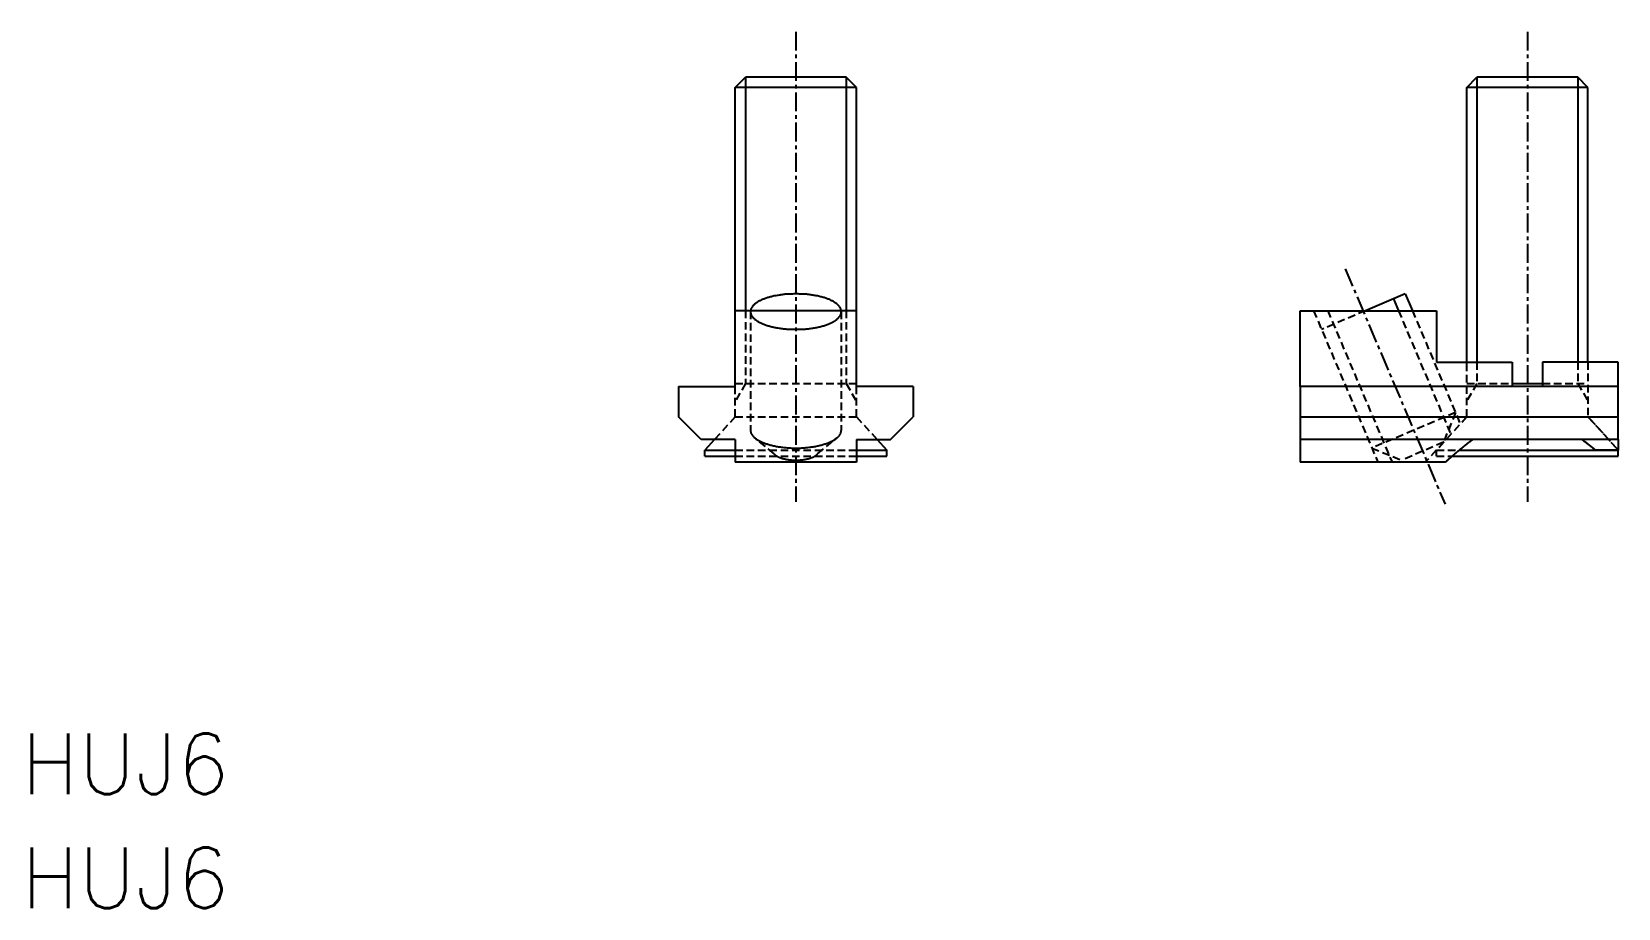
# Model space of a CAD drawing. Extents: x -702 to -597, y 260 to 317.
import ezdxf

# ---------------------------------------------------------------- set-up
doc = ezdxf.new("R2010")
doc.units = 0
doc.linetypes.add('CENTER', pattern=[2, 1.25, -0.25, 0.25, -0.25])
doc.linetypes.add('DASHED', pattern=[0.75, 0.5, -0.25])
doc.layers.get('0').update_dxf_attribs({"linetype": 'CONTINUOUS'})
doc.layers.add('CENTER', color=1, linetype='CENTER')
doc.styles.get("Standard").update_dxf_attribs({"font": 'txt.shx', "bigfont": 'bigfont.shx'})

msp = doc.modelspace()

# ---------------------------------------------------------------- linework, layer by layer
at = {"color": 7, "linetype": 'CONTINUOUS'}
for p, q in [((-655.52, 313.74), (-654.84, 314.42)), ((-648.19, 314.42), (-654.84, 314.42)), ((-647.52, 313.74), (-648.19, 314.42)), ((-607.24, 313.74), (-606.57, 314.42)), ((-599.92, 314.42), (-606.57, 314.42)), ((-599.24, 313.74), (-599.92, 314.42)), ((-655.52, 299.02), (-655.52, 313.74)), ((-647.52, 313.74), (-655.52, 313.74)), ((-647.52, 299.02), (-647.52, 313.74)), ((-607.24, 295.62), (-607.24, 313.74)), ((-599.24, 313.74), (-607.24, 313.74)), ((-599.24, 295.62), (-599.24, 313.74)), ((-611.3, 300.13), (-613.92, 299.02)), ((-611.3, 300.13), (-610.83, 299.02)), ((-655.52, 294.02), (-655.52, 299.02)), ((-647.52, 299.02), (-655.52, 299.02)), ((-647.52, 294.02), (-647.52, 299.02)), ((-659.27, 294.02), (-655.52, 294.02)), ((-659.27, 294.02), (-659.27, 292.02)), ((-643.77, 294.02), (-647.52, 294.02)), ((-643.77, 294.02), (-643.77, 292.02)), ((-657.77, 290.52), (-659.27, 292.02)), ((-645.27, 290.52), (-643.77, 292.02)), ((-655.52, 290.52), (-657.77, 290.52)), ((-656.88, 290.52), (-657.52, 289.82)), ((-655.52, 290.52), (-655.52, 289.02)), ((-647.52, 290.52), (-645.27, 290.52)), ((-647.52, 290.52), (-647.52, 289.02)), ((-646.15, 290.52), (-645.52, 289.82)), ((-597.24, 290.52), (-597.24, 289.83)), ((-657.52, 289.42), (-657.52, 289.82)), ((-657.52, 289.42), (-655.52, 289.42)), ((-647.52, 289.02), (-655.52, 289.02)), ((-647.81, 289.42), (-645.52, 289.42)), ((-647.52, 289.42), (-645.52, 289.42)), ((-645.52, 289.42), (-645.52, 289.82)), ((-608.21, 289.42), (-597.24, 289.42)), ((-599.53, 289.42), (-597.24, 289.42)), ((-597.24, 289.83), (-598.76, 289.83)), ((-597.25, 289.83), (-597.24, 289.82)), ((-597.24, 289.42), (-597.24, 289.82))]:
    msp.add_line(p, q, dxfattribs=at)
at = {"color": 3, "linetype": 'CONTINUOUS'}
for p, q in [((-654.84, 314.42), (-654.84, 299.02)), ((-648.19, 314.42), (-648.19, 299.02)), ((-606.57, 314.42), (-606.57, 295.62)), ((-599.92, 314.42), (-599.92, 295.62)), ((-612.08, 299.8), (-611.75, 299.02))]:
    msp.add_line(p, q, dxfattribs=at)
at = {"color": 3, "linetype": 'DASHED'}
for p, q in [((-654.84, 299.02), (-654.84, 294.22)), ((-654.52, 298.96), (-654.52, 291.13)), ((-648.52, 298.96), (-648.52, 291.13)), ((-648.19, 299.02), (-648.19, 294.22)), ((-617.35, 299.02), (-613.1, 289.02)), ((-613.92, 299.02), (-616.82, 297.78)), ((-616.42, 299.02), (-612.17, 289.02)), ((-611.75, 299.02), (-608.3, 290.88)), ((-610.83, 299.02), (-607.67, 291.56)), ((-607.24, 292.03), (-607.24, 295.62)), ((-606.57, 295.62), (-606.57, 294.22)), ((-599.92, 295.62), (-599.92, 294.22)), ((-599.24, 295.62), (-599.24, 292.02)), ((-655.52, 294.22), (-647.52, 294.22)), ((-654.84, 294.22), (-655.52, 293.04)), ((-655.52, 292.02), (-655.52, 294.02)), ((-648.19, 294.22), (-647.52, 293.04)), ((-647.52, 292.02), (-647.52, 294.02)), ((-607.24, 294.22), (-604.24, 294.22)), ((-606.57, 294.22), (-607.24, 293.04)), ((-602.24, 294.22), (-599.24, 294.22)), ((-599.92, 294.22), (-599.24, 293.04)), ((-607.98, 292.3), (-613.5, 289.96)), ((-607.98, 292.3), (-608.78, 290.34)), ((-655.52, 292.02), (-656.88, 290.52)), ((-655.52, 292.02), (-647.52, 292.02)), ((-647.52, 292.02), (-646.15, 290.52)), ((-607.24, 292.03), (-609.98, 289.02)), ((-607.24, 292.02), (-609.24, 289.82)), ((-607.24, 292.02), (-599.24, 292.02)), ((-597.24, 289.83), (-599.24, 292.03)), ((-599.24, 292.02), (-597.25, 289.83)), ((-652.95, 289.58), (-654.22, 290.63)), ((-650.08, 289.58), (-648.81, 290.63)), ((-608.78, 290.34), (-611.54, 289.16)), ((-655.52, 289.82), (-647.52, 289.82)), ((-655.52, 289.42), (-647.52, 289.42)), ((-613.5, 289.96), (-611.54, 289.16)), ((-609.24, 289.83), (-607.72, 289.83)), ((-609.24, 289.42), (-609.24, 289.82)), ((-609.24, 289.82), (-607.74, 289.82)), ((-609.24, 289.42), (-608.21, 289.42))]:
    msp.add_line(p, q, dxfattribs=at)
at = {"linetype": 'CONTINUOUS'}
for p, q in [((-618.24, 294.02), (-618.24, 299.02)), ((-618.24, 299.02), (-609.24, 299.02)), ((-609.24, 299.02), (-609.24, 295.62)), ((-609.24, 295.62), (-604.24, 295.62)), ((-604.24, 295.62), (-604.24, 294.02)), ((-597.24, 295.62), (-602.24, 295.62)), ((-602.24, 295.62), (-602.24, 294.02)), ((-597.24, 294.02), (-597.24, 295.62)), ((-597.24, 294.02), (-618.24, 294.02)), ((-618.24, 294.02), (-618.24, 289.02)), ((-597.24, 290.52), (-597.24, 294.02)), ((-618.24, 292.02), (-597.24, 292.02)), ((-597.24, 290.52), (-618.24, 290.52)), ((-608.67, 289.02), (-618.24, 289.02))]:
    msp.add_line(p, q, dxfattribs=at)
for p, q in [((-604.24, 294.22), (-602.24, 294.22)), ((-657.52, 289.82), (-655.52, 289.82)), ((-647.52, 289.82), (-645.52, 289.82)), ((-607.74, 289.82), (-597.24, 289.82))]:
    msp.add_line(p, q)
msp.add_polyline3d([(-648.52, 299.02, 0), (-648.52, 299.04, 0), (-648.53, 299.07, 0), (-648.54, 299.1, 0), (-648.55, 299.13, 0), (-648.56, 299.15, 0), (-648.57, 299.18, 0), (-648.59, 299.21, 0), (-648.6, 299.24, 0), (-648.62, 299.26, 0), (-648.64, 299.29, 0), (-648.66, 299.32, 0), (-648.68, 299.34, 0), (-648.71, 299.37, 0), (-648.73, 299.39, 0), (-648.76, 299.42, 0), (-648.79, 299.44, 0), (-648.82, 299.47, 0), (-648.85, 299.5, 0), (-648.88, 299.52, 0), (-648.92, 299.54, 0), (-648.96, 299.57, 0), (-648.99, 299.59, 0), (-649.03, 299.62, 0), (-649.07, 299.64, 0), (-649.12, 299.66, 0), (-649.16, 299.68, 0), (-649.2, 299.7, 0), (-649.25, 299.73, 0), (-649.3, 299.75, 0), (-649.35, 299.77, 0), (-649.4, 299.79, 0), (-649.45, 299.81, 0), (-649.5, 299.82, 0), (-649.55, 299.84, 0), (-649.61, 299.86, 0), (-649.66, 299.88, 0), (-649.72, 299.89, 0), (-649.78, 299.91, 0), (-649.84, 299.93, 0), (-649.89, 299.94, 0), (-649.96, 299.96, 0), (-650.02, 299.97, 0), (-650.08, 299.99, 0), (-650.14, 300, 0), (-650.21, 300.01, 0), (-650.27, 300.02, 0), (-650.34, 300.03, 0), (-650.4, 300.04, 0), (-650.47, 300.05, 0), (-650.53, 300.06, 0), (-650.6, 300.07, 0), (-650.67, 300.08, 0), (-650.74, 300.09, 0), (-650.81, 300.1, 0), (-650.88, 300.1, 0), (-650.95, 300.11, 0), (-651.02, 300.11, 0), (-651.09, 300.12, 0), (-651.16, 300.12, 0), (-651.23, 300.12, 0), (-651.3, 300.12, 0), (-651.37, 300.13, 0), (-651.44, 300.13, 0), (-651.51, 300.13, 0), (-651.59, 300.13, 0), (-651.66, 300.13, 0), (-651.73, 300.12, 0), (-651.8, 300.12, 0), (-651.87, 300.12, 0), (-651.94, 300.12, 0), (-652.01, 300.11, 0), (-652.08, 300.11, 0), (-652.15, 300.1, 0), (-652.22, 300.1, 0), (-652.29, 300.09, 0), (-652.36, 300.08, 0), (-652.43, 300.07, 0), (-652.5, 300.06, 0), (-652.56, 300.05, 0), (-652.63, 300.04, 0), (-652.7, 300.03, 0), (-652.76, 300.02, 0), (-652.83, 300.01, 0), (-652.89, 300, 0), (-652.95, 299.99, 0), (-653.01, 299.97, 0), (-653.08, 299.96, 0), (-653.13, 299.94, 0), (-653.2, 299.93, 0), (-653.25, 299.91, 0), (-653.31, 299.89, 0), (-653.37, 299.88, 0), (-653.42, 299.86, 0), (-653.48, 299.84, 0), (-653.53, 299.82, 0), (-653.58, 299.81, 0), (-653.63, 299.79, 0), (-653.68, 299.77, 0), (-653.73, 299.75, 0), (-653.78, 299.73, 0), (-653.83, 299.7, 0), (-653.87, 299.68, 0), (-653.91, 299.66, 0), (-653.96, 299.64, 0), (-654, 299.62, 0), (-654.04, 299.59, 0), (-654.08, 299.57, 0), (-654.11, 299.54, 0), (-654.15, 299.52, 0), (-654.18, 299.5, 0), (-654.21, 299.47, 0), (-654.24, 299.44, 0), (-654.27, 299.42, 0), (-654.3, 299.39, 0), (-654.33, 299.37, 0), (-654.35, 299.34, 0), (-654.37, 299.32, 0), (-654.39, 299.29, 0), (-654.41, 299.26, 0), (-654.43, 299.24, 0), (-654.45, 299.21, 0), (-654.46, 299.18, 0), (-654.47, 299.15, 0), (-654.48, 299.13, 0), (-654.49, 299.1, 0), (-654.5, 299.07, 0), (-654.51, 299.04, 0), (-654.51, 299.02, 0)])
at = {"color": 3, "linetype": 'DASHED'}
for points in [[(-654.51, 299.02, 0), (-654.51, 298.99, 0), (-654.51, 298.96, 0), (-654.51, 298.93, 0), (-654.51, 298.9, 0), (-654.51, 298.87, 0), (-654.5, 298.84, 0), (-654.49, 298.81, 0), (-654.48, 298.78, 0), (-654.47, 298.75, 0), (-654.45, 298.72, 0), (-654.44, 298.69, 0), (-654.42, 298.66, 0), (-654.4, 298.63, 0), (-654.38, 298.61, 0), (-654.35, 298.58, 0), (-654.33, 298.55, 0), (-654.3, 298.52, 0), (-654.27, 298.5, 0), (-654.24, 298.47, 0), (-654.21, 298.44, 0), (-654.17, 298.42, 0), (-654.14, 298.39, 0), (-654.1, 298.36, 0), (-654.06, 298.34, 0), (-654.02, 298.31, 0), (-653.98, 298.29, 0), (-653.93, 298.26, 0), (-653.89, 298.24, 0), (-653.84, 298.22, 0), (-653.79, 298.19, 0), (-653.74, 298.17, 0), (-653.69, 298.15, 0), (-653.64, 298.13, 0), (-653.58, 298.11, 0), (-653.52, 298.09, 0), (-653.47, 298.07, 0), (-653.41, 298.05, 0), (-653.35, 298.03, 0), (-653.29, 298.01, 0), (-653.23, 298, 0), (-653.16, 297.98, 0), (-653.1, 297.96, 0), (-653.04, 297.95, 0), (-652.97, 297.93, 0), (-652.9, 297.92, 0), (-652.84, 297.91, 0), (-652.77, 297.89, 0), (-652.7, 297.88, 0), (-652.63, 297.87, 0), (-652.56, 297.86, 0), (-652.49, 297.85, 0), (-652.41, 297.84, 0), (-652.34, 297.83, 0), (-652.27, 297.82, 0), (-652.19, 297.82, 0), (-652.12, 297.81, 0), (-652.04, 297.81, 0), (-651.97, 297.8, 0), (-651.89, 297.8, 0), (-651.82, 297.79, 0), (-651.74, 297.79, 0), (-651.67, 297.79, 0), (-651.59, 297.79, 0), (-651.51, 297.79, 0), (-651.44, 297.79, 0), (-651.36, 297.79, 0), (-651.29, 297.79, 0), (-651.21, 297.79, 0), (-651.14, 297.8, 0), (-651.06, 297.8, 0), (-650.99, 297.81, 0), (-650.91, 297.81, 0), (-650.84, 297.82, 0), (-650.76, 297.82, 0), (-650.69, 297.83, 0), (-650.62, 297.84, 0), (-650.55, 297.85, 0), (-650.47, 297.86, 0), (-650.4, 297.87, 0), (-650.33, 297.88, 0), (-650.26, 297.89, 0), (-650.2, 297.91, 0), (-650.13, 297.92, 0), (-650.06, 297.93, 0), (-649.99, 297.95, 0), (-649.93, 297.96, 0), (-649.87, 297.98, 0), (-649.8, 298, 0), (-649.74, 298.01, 0), (-649.68, 298.03, 0), (-649.62, 298.05, 0), (-649.56, 298.07, 0), (-649.5, 298.09, 0), (-649.45, 298.11, 0), (-649.39, 298.13, 0), (-649.34, 298.15, 0), (-649.29, 298.17, 0), (-649.24, 298.19, 0), (-649.19, 298.22, 0), (-649.14, 298.24, 0), (-649.1, 298.26, 0), (-649.05, 298.29, 0), (-649.01, 298.31, 0), (-648.97, 298.34, 0), (-648.93, 298.36, 0), (-648.89, 298.39, 0), (-648.86, 298.42, 0), (-648.82, 298.44, 0), (-648.79, 298.47, 0), (-648.76, 298.5, 0), (-648.73, 298.52, 0), (-648.7, 298.55, 0), (-648.68, 298.58, 0), (-648.65, 298.61, 0), (-648.63, 298.63, 0), (-648.61, 298.66, 0), (-648.59, 298.69, 0), (-648.58, 298.72, 0), (-648.56, 298.75, 0), (-648.55, 298.78, 0), (-648.54, 298.81, 0), (-648.53, 298.84, 0), (-648.52, 298.87, 0), (-648.52, 298.9, 0), (-648.52, 298.93, 0), (-648.51, 298.96, 0), (-648.52, 298.99, 0), (-648.52, 299.02, 0)], [(-654.51, 291.13, 0), (-654.51, 291.1, 0), (-654.51, 291.07, 0), (-654.51, 291.05, 0), (-654.5, 291.02, 0), (-654.49, 290.99, 0), (-654.48, 290.96, 0), (-654.47, 290.93, 0), (-654.46, 290.9, 0), (-654.44, 290.87, 0), (-654.43, 290.85, 0), (-654.41, 290.82, 0), (-654.39, 290.79, 0), (-654.36, 290.76, 0), (-654.34, 290.74, 0), (-654.31, 290.71, 0), (-654.29, 290.68, 0), (-654.26, 290.66, 0), (-654.23, 290.63, 0), (-654.2, 290.6, 0), (-654.16, 290.58, 0), (-654.13, 290.55, 0), (-654.09, 290.53, 0), (-654.05, 290.5, 0), (-654.01, 290.48, 0), (-653.97, 290.46, 0), (-653.92, 290.43, 0), (-653.88, 290.41, 0), (-653.83, 290.39, 0), (-653.79, 290.37, 0), (-653.74, 290.34, 0), (-653.69, 290.32, 0), (-653.64, 290.3, 0), (-653.58, 290.28, 0), (-653.53, 290.26, 0), (-653.48, 290.24, 0), (-653.42, 290.23, 0), (-653.36, 290.21, 0), (-653.3, 290.19, 0), (-653.24, 290.17, 0), (-653.18, 290.16, 0), (-653.12, 290.14, 0), (-653.06, 290.13, 0), (-652.99, 290.11, 0), (-652.93, 290.1, 0), (-652.86, 290.08, 0), (-652.8, 290.07, 0), (-652.73, 290.06, 0), (-652.66, 290.05, 0), (-652.6, 290.04, 0), (-652.53, 290.03, 0), (-652.46, 290.02, 0), (-652.39, 290.01, 0), (-652.32, 290, 0), (-652.24, 289.99, 0), (-652.17, 289.99, 0), (-652.1, 289.98, 0), (-652.03, 289.98, 0), (-651.96, 289.97, 0), (-651.88, 289.97, 0), (-651.81, 289.96, 0), (-651.74, 289.96, 0), (-651.66, 289.96, 0), (-651.59, 289.96, 0), (-651.51, 289.96, 0), (-651.44, 289.96, 0), (-651.37, 289.96, 0), (-651.29, 289.96, 0), (-651.22, 289.96, 0), (-651.15, 289.97, 0), (-651.08, 289.97, 0), (-651, 289.98, 0), (-650.93, 289.98, 0), (-650.86, 289.99, 0), (-650.79, 289.99, 0), (-650.72, 290, 0), (-650.64, 290.01, 0), (-650.57, 290.02, 0), (-650.5, 290.03, 0), (-650.44, 290.04, 0), (-650.37, 290.05, 0), (-650.3, 290.06, 0), (-650.23, 290.07, 0), (-650.17, 290.08, 0), (-650.1, 290.1, 0), (-650.04, 290.11, 0), (-649.97, 290.13, 0), (-649.91, 290.14, 0), (-649.85, 290.16, 0), (-649.79, 290.17, 0), (-649.73, 290.19, 0), (-649.67, 290.21, 0), (-649.61, 290.23, 0), (-649.56, 290.24, 0), (-649.5, 290.26, 0), (-649.45, 290.28, 0), (-649.39, 290.3, 0), (-649.34, 290.32, 0), (-649.29, 290.34, 0), (-649.24, 290.37, 0), (-649.2, 290.39, 0), (-649.15, 290.41, 0), (-649.11, 290.43, 0), (-649.06, 290.46, 0), (-649.02, 290.48, 0), (-648.98, 290.5, 0), (-648.94, 290.53, 0), (-648.9, 290.55, 0), (-648.87, 290.58, 0), (-648.84, 290.6, 0), (-648.8, 290.63, 0), (-648.77, 290.66, 0), (-648.74, 290.68, 0), (-648.72, 290.71, 0), (-648.69, 290.74, 0), (-648.67, 290.76, 0), (-648.64, 290.79, 0), (-648.62, 290.82, 0), (-648.61, 290.85, 0), (-648.59, 290.87, 0), (-648.57, 290.9, 0), (-648.56, 290.93, 0), (-648.55, 290.96, 0), (-648.54, 290.99, 0), (-648.53, 291.02, 0), (-648.52, 291.05, 0), (-648.52, 291.07, 0), (-648.52, 291.1, 0), (-648.51, 291.13, 0)], [(-652.95, 289.58, 0), (-652.94, 289.57, 0), (-652.93, 289.56, 0), (-652.92, 289.55, 0), (-652.91, 289.54, 0), (-652.9, 289.53, 0), (-652.89, 289.52, 0), (-652.88, 289.51, 0), (-652.87, 289.5, 0), (-652.85, 289.49, 0), (-652.84, 289.48, 0), (-652.83, 289.46, 0), (-652.81, 289.45, 0), (-652.79, 289.44, 0), (-652.78, 289.44, 0), (-652.76, 289.43, 0), (-652.74, 289.42, 0), (-652.73, 289.4, 0), (-652.71, 289.4, 0), (-652.69, 289.39, 0), (-652.67, 289.38, 0), (-652.65, 289.37, 0), (-652.63, 289.36, 0), (-652.61, 289.35, 0), (-652.59, 289.34, 0), (-652.57, 289.33, 0), (-652.55, 289.33, 0), (-652.53, 289.32, 0), (-652.51, 289.31, 0), (-652.48, 289.3, 0), (-652.46, 289.3, 0), (-652.44, 289.29, 0), (-652.41, 289.28, 0), (-652.39, 289.27, 0), (-652.36, 289.27, 0), (-652.34, 289.26, 0), (-652.31, 289.25, 0), (-652.29, 289.25, 0), (-652.26, 289.24, 0), (-652.24, 289.24, 0), (-652.21, 289.23, 0), (-652.18, 289.23, 0), (-652.15, 289.22, 0), (-652.13, 289.21, 0), (-652.1, 289.21, 0), (-652.07, 289.21, 0), (-652.04, 289.2, 0), (-652.02, 289.2, 0), (-651.99, 289.19, 0), (-651.96, 289.19, 0), (-651.93, 289.19, 0), (-651.9, 289.18, 0), (-651.87, 289.18, 0), (-651.84, 289.18, 0), (-651.81, 289.18, 0), (-651.78, 289.17, 0), (-651.75, 289.17, 0), (-651.73, 289.17, 0), (-651.7, 289.17, 0), (-651.66, 289.17, 0), (-651.63, 289.17, 0), (-651.61, 289.17, 0), (-651.58, 289.17, 0), (-651.54, 289.16, 0), (-651.51, 289.16, 0), (-651.49, 289.16, 0), (-651.46, 289.17, 0), (-651.42, 289.17, 0), (-651.39, 289.17, 0), (-651.37, 289.17, 0), (-651.34, 289.17, 0), (-651.31, 289.17, 0), (-651.28, 289.17, 0), (-651.25, 289.17, 0), (-651.22, 289.18, 0), (-651.19, 289.18, 0), (-651.16, 289.18, 0), (-651.13, 289.18, 0), (-651.1, 289.19, 0), (-651.07, 289.19, 0), (-651.04, 289.19, 0), (-651.01, 289.2, 0), (-650.99, 289.2, 0), (-650.96, 289.21, 0), (-650.93, 289.21, 0), (-650.9, 289.21, 0), (-650.88, 289.22, 0), (-650.85, 289.23, 0), (-650.82, 289.23, 0), (-650.79, 289.24, 0), (-650.77, 289.24, 0), (-650.74, 289.25, 0), (-650.72, 289.25, 0), (-650.69, 289.26, 0), (-650.67, 289.27, 0), (-650.64, 289.27, 0), (-650.62, 289.28, 0), (-650.6, 289.29, 0), (-650.57, 289.3, 0), (-650.55, 289.3, 0), (-650.52, 289.31, 0), (-650.5, 289.32, 0), (-650.48, 289.33, 0), (-650.46, 289.33, 0), (-650.44, 289.34, 0), (-650.42, 289.35, 0), (-650.4, 289.36, 0), (-650.38, 289.37, 0), (-650.36, 289.38, 0), (-650.34, 289.39, 0), (-650.32, 289.4, 0), (-650.3, 289.4, 0), (-650.28, 289.42, 0), (-650.27, 289.43, 0), (-650.25, 289.44, 0), (-650.24, 289.44, 0), (-650.22, 289.45, 0), (-650.21, 289.46, 0), (-650.19, 289.48, 0), (-650.18, 289.49, 0), (-650.16, 289.5, 0), (-650.15, 289.51, 0), (-650.14, 289.52, 0), (-650.13, 289.53, 0), (-650.12, 289.54, 0), (-650.11, 289.55, 0), (-650.1, 289.56, 0), (-650.09, 289.57, 0), (-650.08, 289.58, 0)]]:
    msp.add_polyline3d(points, dxfattribs=at)
at = {"color": 7}
for points in [[(-606.85, 290.52, 0), (-606.86, 290.51, 0), (-606.87, 290.5, 0), (-606.88, 290.49, 0), (-606.89, 290.49, 0), (-606.9, 290.48, 0), (-606.91, 290.47, 0), (-606.92, 290.46, 0), (-606.93, 290.46, 0), (-606.94, 290.45, 0), (-606.95, 290.44, 0), (-606.96, 290.43, 0), (-606.97, 290.43, 0), (-606.98, 290.42, 0), (-606.99, 290.41, 0), (-607, 290.4, 0), (-607.01, 290.4, 0), (-607.02, 290.39, 0), (-607.03, 290.38, 0), (-607.04, 290.38, 0), (-607.05, 290.37, 0), (-607.06, 290.36, 0), (-607.07, 290.35, 0), (-607.08, 290.34, 0), (-607.09, 290.34, 0), (-607.1, 290.33, 0), (-607.11, 290.32, 0), (-607.12, 290.31, 0), (-607.13, 290.31, 0), (-607.14, 290.3, 0), (-607.15, 290.29, 0), (-607.16, 290.28, 0), (-607.17, 290.28, 0), (-607.18, 290.27, 0), (-607.19, 290.26, 0), (-607.2, 290.25, 0), (-607.21, 290.25, 0), (-607.22, 290.24, 0), (-607.23, 290.23, 0), (-607.24, 290.22, 0), (-607.25, 290.22, 0), (-607.25, 290.21, 0), (-607.26, 290.2, 0), (-607.27, 290.19, 0), (-607.28, 290.19, 0), (-607.29, 290.18, 0), (-607.3, 290.17, 0), (-607.31, 290.16, 0), (-607.32, 290.15, 0), (-607.33, 290.15, 0), (-607.34, 290.14, 0), (-607.35, 290.13, 0), (-607.36, 290.12, 0), (-607.37, 290.12, 0), (-607.38, 290.11, 0), (-607.39, 290.1, 0), (-607.4, 290.09, 0), (-607.41, 290.08, 0), (-607.42, 290.08, 0), (-607.43, 290.07, 0), (-607.44, 290.06, 0), (-607.45, 290.05, 0), (-607.46, 290.05, 0), (-607.47, 290.04, 0), (-607.48, 290.03, 0), (-607.49, 290.02, 0), (-607.5, 290.02, 0), (-607.51, 290.01, 0), (-607.52, 290, 0), (-607.52, 289.99, 0), (-607.53, 289.98, 0), (-607.54, 289.98, 0), (-607.55, 289.97, 0), (-607.56, 289.96, 0), (-607.57, 289.95, 0), (-607.58, 289.94, 0), (-607.59, 289.94, 0), (-607.6, 289.93, 0), (-607.61, 289.92, 0), (-607.62, 289.91, 0), (-607.63, 289.91, 0), (-607.64, 289.9, 0), (-607.65, 289.89, 0), (-607.66, 289.88, 0), (-607.67, 289.88, 0), (-607.68, 289.87, 0), (-607.69, 289.86, 0), (-607.7, 289.85, 0), (-607.71, 289.84, 0), (-607.72, 289.84, 0), (-607.73, 289.83, 0), (-607.74, 289.82, 0), (-607.74, 289.81, 0), (-607.75, 289.8, 0), (-607.76, 289.8, 0), (-607.77, 289.79, 0), (-607.78, 289.78, 0), (-607.79, 289.77, 0), (-607.8, 289.76, 0), (-607.81, 289.76, 0), (-607.82, 289.75, 0), (-607.83, 289.74, 0), (-607.84, 289.73, 0), (-607.85, 289.73, 0), (-607.86, 289.72, 0), (-607.87, 289.71, 0), (-607.88, 289.7, 0), (-607.89, 289.69, 0), (-607.9, 289.69, 0), (-607.9, 289.68, 0), (-607.91, 289.67, 0), (-607.92, 289.66, 0), (-607.93, 289.65, 0), (-607.94, 289.65, 0), (-607.95, 289.64, 0), (-607.96, 289.63, 0), (-607.97, 289.62, 0), (-607.98, 289.61, 0), (-607.99, 289.61, 0), (-608, 289.6, 0), (-608.01, 289.59, 0), (-608.02, 289.58, 0), (-608.03, 289.57, 0), (-608.04, 289.57, 0), (-608.05, 289.56, 0), (-608.06, 289.55, 0), (-608.07, 289.54, 0), (-608.07, 289.53, 0), (-608.08, 289.53, 0), (-608.09, 289.52, 0), (-608.1, 289.51, 0), (-608.11, 289.5, 0), (-608.12, 289.49, 0), (-608.13, 289.49, 0), (-608.14, 289.48, 0), (-608.15, 289.47, 0), (-608.16, 289.46, 0), (-608.17, 289.45, 0), (-608.18, 289.45, 0), (-608.19, 289.44, 0), (-608.2, 289.43, 0), (-608.21, 289.42, 0), (-608.21, 289.41, 0), (-608.22, 289.41, 0), (-608.23, 289.4, 0), (-608.24, 289.39, 0), (-608.25, 289.38, 0), (-608.26, 289.37, 0), (-608.27, 289.37, 0), (-608.28, 289.36, 0), (-608.29, 289.35, 0), (-608.3, 289.34, 0), (-608.31, 289.33, 0), (-608.32, 289.32, 0), (-608.33, 289.32, 0), (-608.34, 289.31, 0), (-608.34, 289.3, 0), (-608.35, 289.29, 0), (-608.36, 289.29, 0), (-608.37, 289.28, 0), (-608.38, 289.27, 0), (-608.39, 289.26, 0), (-608.4, 289.25, 0), (-608.41, 289.24, 0), (-608.42, 289.24, 0), (-608.43, 289.23, 0), (-608.44, 289.22, 0), (-608.45, 289.21, 0), (-608.46, 289.2, 0), (-608.46, 289.19, 0), (-608.47, 289.19, 0), (-608.48, 289.18, 0), (-608.49, 289.17, 0), (-608.5, 289.16, 0), (-608.51, 289.15, 0), (-608.52, 289.15, 0), (-608.53, 289.14, 0), (-608.54, 289.13, 0), (-608.55, 289.12, 0), (-608.56, 289.11, 0), (-608.57, 289.11, 0), (-608.58, 289.1, 0), (-608.58, 289.09, 0), (-608.59, 289.08, 0), (-608.6, 289.07, 0), (-608.61, 289.06, 0), (-608.62, 289.06, 0), (-608.63, 289.05, 0), (-608.64, 289.04, 0), (-608.65, 289.03, 0), (-608.66, 289.02, 0), (-608.67, 289.02, 0)], [(-598.76, 289.83, 0), (-598.76, 289.83, 0), (-598.77, 289.84, 0), (-598.78, 289.84, 0), (-598.78, 289.85, 0), (-598.79, 289.85, 0), (-598.8, 289.86, 0), (-598.8, 289.87, 0), (-598.81, 289.87, 0), (-598.82, 289.88, 0), (-598.82, 289.88, 0), (-598.83, 289.89, 0), (-598.84, 289.89, 0), (-598.84, 289.9, 0), (-598.85, 289.9, 0), (-598.86, 289.91, 0), (-598.86, 289.92, 0), (-598.87, 289.92, 0), (-598.88, 289.93, 0), (-598.88, 289.93, 0), (-598.89, 289.94, 0), (-598.9, 289.94, 0), (-598.9, 289.95, 0), (-598.91, 289.95, 0), (-598.92, 289.96, 0), (-598.92, 289.96, 0), (-598.93, 289.97, 0), (-598.94, 289.98, 0), (-598.95, 289.98, 0), (-598.95, 289.99, 0), (-598.96, 289.99, 0), (-598.97, 290, 0), (-598.97, 290, 0), (-598.98, 290.01, 0), (-598.99, 290.01, 0), (-598.99, 290.02, 0), (-599, 290.03, 0), (-599.01, 290.03, 0), (-599.01, 290.04, 0), (-599.02, 290.04, 0), (-599.03, 290.05, 0), (-599.03, 290.05, 0), (-599.04, 290.06, 0), (-599.05, 290.06, 0), (-599.05, 290.07, 0), (-599.06, 290.08, 0), (-599.07, 290.08, 0), (-599.08, 290.09, 0), (-599.08, 290.09, 0), (-599.09, 290.1, 0), (-599.1, 290.1, 0), (-599.1, 290.11, 0), (-599.11, 290.11, 0), (-599.12, 290.12, 0), (-599.12, 290.12, 0), (-599.13, 290.13, 0), (-599.14, 290.14, 0), (-599.14, 290.14, 0), (-599.15, 290.15, 0), (-599.16, 290.15, 0), (-599.16, 290.16, 0), (-599.17, 290.16, 0), (-599.18, 290.17, 0), (-599.18, 290.17, 0), (-599.19, 290.18, 0), (-599.2, 290.19, 0), (-599.21, 290.19, 0), (-599.21, 290.2, 0), (-599.22, 290.2, 0), (-599.23, 290.21, 0), (-599.23, 290.21, 0), (-599.24, 290.22, 0), (-599.25, 290.22, 0), (-599.25, 290.23, 0), (-599.26, 290.23, 0), (-599.27, 290.24, 0), (-599.27, 290.25, 0), (-599.28, 290.25, 0), (-599.29, 290.25, 0), (-599.3, 290.26, 0), (-599.3, 290.27, 0), (-599.31, 290.27, 0), (-599.32, 290.28, 0), (-599.32, 290.28, 0), (-599.33, 290.29, 0), (-599.34, 290.29, 0), (-599.34, 290.3, 0), (-599.35, 290.3, 0), (-599.36, 290.31, 0), (-599.37, 290.31, 0), (-599.37, 290.32, 0), (-599.38, 290.32, 0), (-599.39, 290.33, 0), (-599.39, 290.34, 0), (-599.4, 290.34, 0), (-599.41, 290.35, 0), (-599.41, 290.35, 0), (-599.42, 290.36, 0), (-599.43, 290.36, 0), (-599.43, 290.37, 0), (-599.44, 290.37, 0), (-599.45, 290.38, 0), (-599.46, 290.38, 0), (-599.46, 290.39, 0), (-599.47, 290.39, 0), (-599.48, 290.4, 0), (-599.48, 290.4, 0), (-599.49, 290.41, 0), (-599.5, 290.42, 0), (-599.5, 290.42, 0), (-599.51, 290.43, 0), (-599.52, 290.43, 0), (-599.52, 290.44, 0), (-599.53, 290.44, 0), (-599.54, 290.45, 0), (-599.55, 290.45, 0), (-599.55, 290.46, 0), (-599.56, 290.46, 0), (-599.57, 290.47, 0), (-599.57, 290.47, 0), (-599.58, 290.48, 0), (-599.59, 290.48, 0), (-599.6, 290.49, 0), (-599.6, 290.5, 0), (-599.61, 290.5, 0), (-599.62, 290.5, 0), (-599.62, 290.51, 0), (-599.63, 290.52, 0)]]:
    msp.add_polyline3d(points, dxfattribs=at)
at = {"layer": 'CENTER', "color": 1, "linetype": 'CENTER'}
for p, q in [((-651.52, 317.42), (-651.52, 286.42)), ((-603.24, 317.42), (-603.24, 286.42)), ((-615.26, 301.78), (-608.67, 286.25))]:
    msp.add_line(p, q, dxfattribs=at)

# ---------------------------------------------------------------- texts
at = {"color": 7, "linetype": 'CONTINUOUS'}
for p in [(-702.63, 267.14), (-702.63, 259.61)]:
    msp.add_text('HUJ6', height=4, dxfattribs=at).set_placement(p)

doc.saveas('drawing.dxf')
